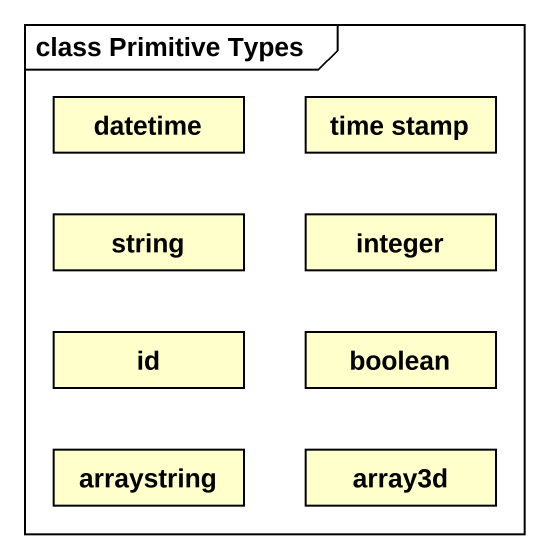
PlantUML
@startuml
mainframe class Primitive Types
hide circle
hide empty members
class datetime
class "time stamp" as time_stamp
class string
class integer
class id
class boolean
class arraystring
class array3d
@enduml
